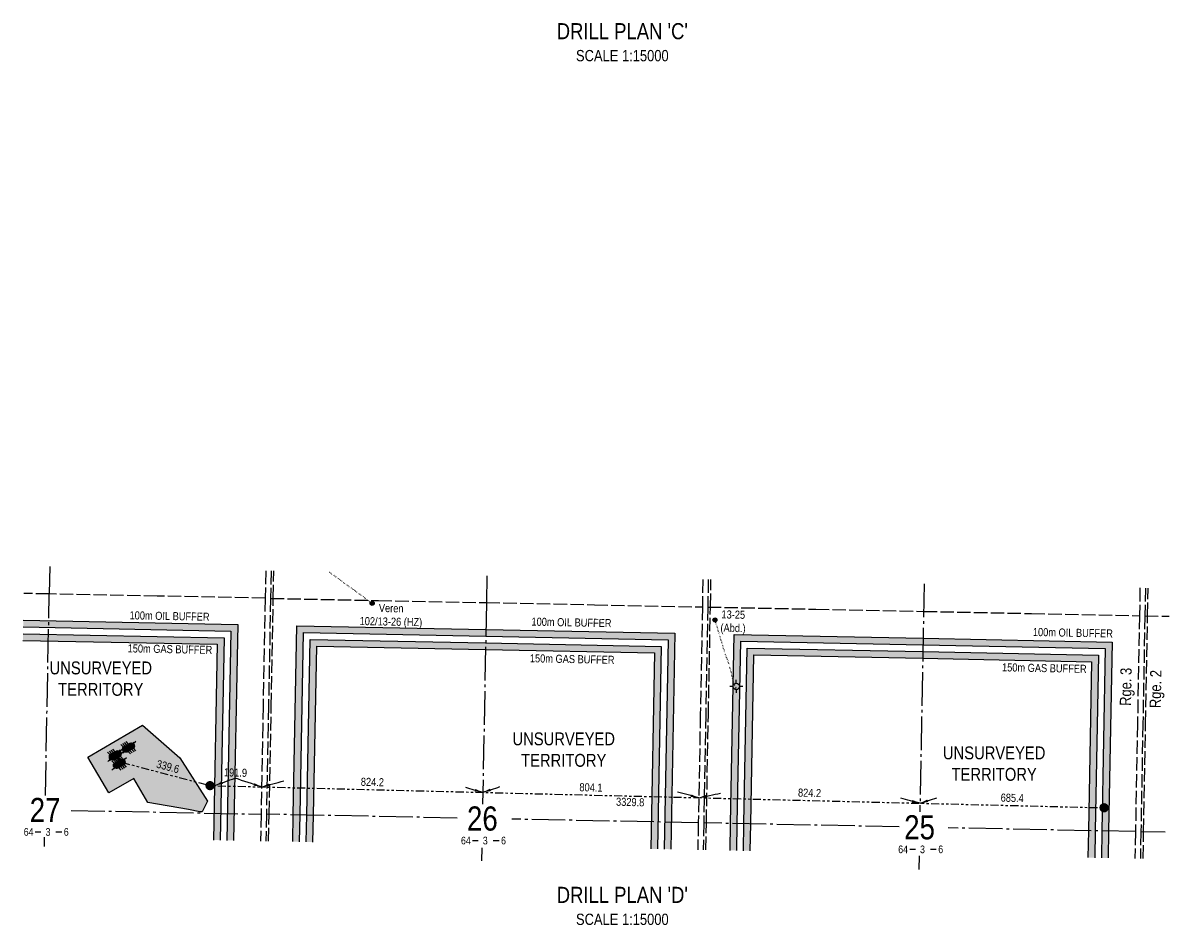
# Model space of a CAD drawing. Extents: x 398953 to 418778, y 6021401 to 6052343.
# Drawn here: x 408629 to 412895, y 6030375 to 6033736 of the extents above; entities that cross this region are included whole.
import ezdxf
from ezdxf.enums import TextEntityAlignment as Align

# ---------------------------------------------------------------- set-up
doc = ezdxf.new("R2010")
doc.units = 0
doc.header["$LTSCALE"] = 5
for name, pattern in [('foc-DOT', [1, 0.2, -0.8]), ('foc-DRILLPATH', [14.75, 6, -1.75, 1.75, -1.75, 1.75, -1.75]), ('foc-QUARTERLINE', [33, 25, -3, 2, -3]), ('foc-UNSURVEYED', [12.5, 10, -2.5])]:
    doc.linetypes.add(name, pattern=pattern)
for name, color, linetype in [('10', 1, 'Continuous'), ('9', 3, 'Continuous'), ('ABADATA-DRILL', 8, 'foc-DOT'), ('ABADATA-DRILL-T', 8, 'Continuous'), ('AS-DRILL', 8, 'foc-DOT'), ('AS-TARGET-GAS', 182, 'Continuous'), ('AS-TARGET-GAS-H', 181, 'Continuous'), ('AS-TARGET-OIL', 146, 'Continuous'), ('AS-TARGET-OIL-H', 131, 'Continuous'), ('D-TXT', 6, 'Continuous'), ('DETAIL-T', 7, 'Continuous'), ('DRILL-T', 8, 'Continuous'), ('L-BD', 7, 'Continuous'), ('L-MON', 1, 'Continuous'), ('L-SECLBL', 7, 'Continuous'), ('L-SECQ', 8, 'foc-QUARTERLINE'), ('L-USEC', 7, 'foc-UNSURVEYED'), ('P-BUFFER-PURPLE-T', 187, 'Continuous'), ('P-PDRILLPATH', 12, 'foc-DRILLPATH'), ('P-PROPOSED', 10, 'Continuous'), ('P-PROPOSED-H', 21, 'Continuous')]:
    doc.layers.add(name, color=color, linetype=linetype)
doc.styles.add('80CG', font='ARIALN.TTF', dxfattribs={"height": 10})
doc.styles.add('80L', font='ARIALN.TTF', dxfattribs={"height": 10})
doc.styles.add('SIMPLEX', font='ARIALN.TTF')
doc.dimstyles.new('Compass 5 000', dxfattribs={"dimscale": 5, "dimtxt": 9, "dimasz": 2, "dimexe": 0.2, "dimexo": 0.0625, "dimgap": 0.5, "dimtad": 0, "dimtih": 1, "dimtoh": 1, "dimzin": 0, "dimdsep": 46, "dimtxsty": '80CG', "dimcen": 0.1, "dimse1": 1, "dimse2": 1, "dimclrd": 256, "dimclrt": 256, "dimaunit": 1, "dimadec": 4, "dimazin": 0, "dimtfac": 0.06, "dimtofl": 0, "dimtmove": 0, "dimatfit": 1, "dimfxl": 0.2, "dimtolj": 1, "dimtzin": 0, "dimlwd": -1, "dimarcsym": 0})

# ---------------------------------------------------------------- blocks, each defined once
blk = doc.blocks.new('L-SECLBL')
at = {"layer": '9', "color": 7}
for p, q in [((-5.1, -27.8), (-12.3, -27.8)), ((20.7, -27.8), (13.5, -27.8))]:
    blk.add_line(p, q, dxfattribs=at)
at = {"layer": '10', "color": 2, "style": 'SIMPLEX'}
blk.add_attdef('SEC', text='', height=30, dxfattribs=at).set_placement((0, 0), align=Align.MIDDLE)
at = {"layer": '10', "color": 5, "style": '80L'}
blk.add_attdef('TWP', text='', height=9.5, dxfattribs=at).set_placement((-14.4, -27.4), align=Align.MIDDLE_RIGHT)
blk.add_attdef('RGE', text='', height=9.5, dxfattribs=at).set_placement((3.6, -27.4), align=Align.MIDDLE_CENTER)
blk.add_attdef('MER', text='', height=9.5, dxfattribs=at).set_placement((23.2, -27.4), align=Align.MIDDLE_LEFT)
blk = doc.blocks.new('BH-Existing')
at = {"layer": 'ABADATA-DRILL-T'}
h = blk.add_hatch(color=256, dxfattribs=at)
h.dxf.hatch_style = 1
edge = h.paths.add_edge_path()
edge.add_arc((0, 0), 0.5, 0, 360)
blk.add_circle((0, 0), 0.5, dxfattribs=at)
blk = doc.blocks.new('GABD')
for p, q in [((-0.81, 0), (-1.62, 0)), ((0, 0.81), (0, 1.62)), ((1.62, 0), (0.81, 0)), ((0, -0.81), (0, -1.62))]:
    blk.add_line(p, q)
blk.add_circle((0, 0), 0.8)
blk = doc.blocks.new('plbh')
at = {"layer": 'L-MON'}
h = blk.add_hatch(color=255, dxfattribs=at)
h.dxf.hatch_style = 1
edge = h.paths.add_edge_path()
edge.add_arc((0, 0), 1.16, 0, 360)
h = blk.add_hatch(color=256, dxfattribs=at)
h.dxf.hatch_style = 1
h.paths.add_polyline_path([(-0.96, 0, 1), (0.96, 0, 1)])
h.paths.add_polyline_path([(0.91, 0, -1), (-0.91, 0, -1)], flags=16)
h.paths.add_polyline_path([(0.45, 0, -1), (-0.45, 0, -1)], flags=0)
h = blk.add_hatch(color=256, dxfattribs=at)
h.dxf.hatch_style = 1
h.paths.add_polyline_path([(-0.45, 0, 1), (0.45, 0, 1)])
h.paths.add_polyline_path([(0.4, 0, -1), (-0.4, 0, -1)], flags=16)
at = {"layer": 'L-MON', "color": 240}
for radius in [0.96, 0.91, 0.45, 0.4]:
    blk.add_circle((0, 0), radius, dxfattribs=at)
blk = doc.blocks.new('WC')
at = {"layer": 'L-MON'}
h = blk.add_hatch(color=255, dxfattribs=at)
h.dxf.hatch_style = 1
edge = h.paths.add_edge_path()
edge.add_arc((0, 0), 0.9, 0, 360)
at = {"layer": 'L-MON', "color": 240, "flags": 128}
for points in [[(-0.62, 0.5), (-1.23, 1.12)], [(0.52, 0.61), (1.13, 1.21)], [(-1.18, -1.18), (-0.56, -0.57)], [(1.16, -1.18), (0.56, -0.57)]]:
    blk.add_lwpolyline(points, dxfattribs=at)
at = {"layer": 'L-MON', "color": 240}
for radius in [0.8, 0.373]:
    blk.add_circle((0, 0), radius, dxfattribs=at)

msp = doc.modelspace()

# ---------------------------------------------------------------- hatches: boundary and pattern name
at = {"layer": 'AS-TARGET-GAS-H'}
h = msp.add_hatch(color=256, dxfattribs=at)
h.dxf.hatch_style = 1
h.paths.add_polyline_path([(409338.446, 6030691.986), (409363.43, 6030691.486), (409377.893, 6031445.752), (408629.583, 6031460.612), (408629.093, 6031435.628), (409352.429, 6031421.264)])
h = msp.add_hatch(color=256, dxfattribs=at)
h.dxf.hatch_style = 1
h.paths.add_polyline_path([(409708.336, 6030684.58), (409710.258, 6030784.841), (409722.321, 6031413.919), (410350.774, 6031401.441), (410979.49, 6031388.975), (410965.755, 6030659.402), (410990.74, 6030658.902), (411004.945, 6031413.465), (410351.27, 6031426.426), (409697.816, 6031439.4), (409685.274, 6030785.32), (409683.352, 6030685.08)])
h = msp.add_hatch(color=256, dxfattribs=at)
h.dxf.hatch_style = 1
h.paths.add_polyline_path([(411335.645, 6030651.996), (411337.539, 6030752.639), (411349.381, 6031381.598), (411977.631, 6031368.914), (412606.426, 6031356.238), (412594.794, 6030726.521), (412592.952, 6030626.821), (412617.936, 6030626.321), (412619.778, 6030726.06), (412631.872, 6031380.719), (411978.135, 6031393.898), (411324.867, 6031407.087), (411312.555, 6030753.109), (411310.661, 6030652.496)])
at = {"layer": 'AS-TARGET-OIL-H'}
h = msp.add_hatch(color=256, dxfattribs=at)
h.dxf.hatch_style = 1
h.paths.add_polyline_path([(409388.414, 6030690.986), (409413.398, 6030690.486), (409428.819, 6031494.729), (408630.563, 6031510.581), (408630.073, 6031485.596), (409403.356, 6031470.241)])
h = msp.add_hatch(color=256, dxfattribs=at)
h.dxf.hatch_style = 1
h.paths.add_polyline_path([(409658.368, 6030685.581), (409660.289, 6030785.799), (409673.311, 6031464.88), (410351.766, 6031451.41), (411030.399, 6031437.954), (411015.724, 6030658.402), (411040.708, 6030657.902), (411055.854, 6031462.443), (410352.263, 6031476.394), (409648.806, 6031490.361), (409635.305, 6030786.278), (409633.384, 6030686.081)])
h = msp.add_hatch(color=256, dxfattribs=at)
h.dxf.hatch_style = 1
h.paths.add_polyline_path([(411285.677, 6030652.997), (411287.57, 6030753.58), (411300.353, 6031432.576), (411978.64, 6031418.882), (412657.318, 6031405.2), (412644.763, 6030725.598), (412642.92, 6030625.82), (412667.904, 6030625.32), (412669.748, 6030725.136), (412682.763, 6031429.681), (411979.144, 6031443.866), (411275.84, 6031458.065), (411262.585, 6030754.05), (411260.692, 6030653.497)])
at = {"layer": 'P-PROPOSED-H'}
h = msp.add_hatch(color=256, dxfattribs=at)
h.dxf.hatch_style = 1
h.paths.add_polyline_path([(409041.737, 6030921.842), (408948.22, 6030867.357), (408870.226, 6031001.226), (409073.621, 6031119.727), (409213.245, 6030998.728), (409316.302, 6030837.176), (409296.729, 6030797.372), (409287.628, 6030797.55), (409245.609, 6030805.323), (409094.394, 6030831.461)])

# ---------------------------------------------------------------- linework, layer by layer
at = {"layer": 'ABADATA-DRILL', "flags": 128}
msp.add_lwpolyline([(409770.115, 6031690.219), (409777.686, 6031684.478), (409789.128, 6031675.822), (409800.699, 6031667.093), (409812.116, 6031658.677), (409823.892, 6031650.224), (409835.511, 6031641.914), (409847.287, 6031633.461), (409858.954, 6031625.02), (409870.689, 6031616.518), (409882.309, 6031608.268), (409894.065, 6031599.785), (409905.399, 6031591.261), (409907.666, 6031589.556), (409928.906, 6031573.536)], dxfattribs=at)
at = {"layer": 'AS-DRILL', "flags": 128}
msp.add_lwpolyline([(411284.056, 6031264.444), (411284.042, 6031264.194), (411283.72, 6031263.05), (411283.059, 6031261.402), (411282.558, 6031259.251), (411282.517, 6031257.052), (411282.577, 6031254.93), (411282.557, 6031252.8), (411282.63, 6031251.389), (411282.478, 6031251.291), (411282.35, 6031251.394), (411282.202, 6031251.487), (411281.936, 6031251.692), (411281.574, 6031252.139), (411281.535, 6031252.209), (411281.507, 6031252.28), (411281.508, 6031252.35), (411281.513, 6031252.62), (411281.492, 6031253.08), (411281.354, 6031253.723), (411281.128, 6031254.497), (411280.886, 6031255.422), (411280.686, 6031256.466), (411280.508, 6031257.66), (411280.291, 6031258.904), (411280.046, 6031260.209), (411279.783, 6031261.634), (411279.462, 6031263.181), (411279.022, 6031264.789), (411278.463, 6031266.41), (411277.785, 6031268.133), (411277.049, 6031269.947), (411276.321, 6031271.641), (411275.623, 6031273.345), (411274.977, 6031275.157), (411274.391, 6031276.989), (411273.807, 6031278.9), (411273.197, 6031281.002), (411272.538, 6031283.175), (411271.83, 6031285.448), (411271.165, 6031287.801), (411270.52, 6031290.224), (411269.917, 6031292.716), (411269.356, 6031295.317), (411268.837, 6031298.007), (411268.31, 6031300.867), (411267.833, 6031303.677), (411267.448, 6031306.605), (411267.171, 6031309.38), (411266.874, 6031312.226), (411266.322, 6031315.268), (411265.451, 6031318.434), (411264.412, 6031321.665), (411263.314, 6031324.976), (411262.171, 6031328.548), (411261.129, 6031332.178), (411260.179, 6031335.867), (411259.149, 6031339.627), (411257.957, 6031343.75), (411256.754, 6031347.864), (411255.493, 6031352.038), (411254.138, 6031356.044), (411252.692, 6031359.952), (411251.033, 6031364.304), (411249.385, 6031368.646), (411247.783, 6031372.827), (411246.182, 6031376.998), (411244.619, 6031381.128), (411243.195, 6031385.156), (411241.831, 6031389.212), (411240.508, 6031393.308), (411239.2, 6031397.643), (411237.971, 6031401.987), (411236.658, 6031406.593), (411235.417, 6031410.817), (411234.222, 6031414.78), (411233.015, 6031418.654), (411231.845, 6031422.386), (411230.685, 6031426.139), (411229.537, 6031429.941), (411228.457, 6031433.682), (411227.397, 6031437.403), (411226.271, 6031441.315), (411225.105, 6031445.268), (411223.872, 6031449.382), (411222.584, 6031453.707), (411221.249, 6031458.243), (411219.905, 6031462.789), (411218.588, 6031467.254), (411217.318, 6031471.479), (411216.12, 6031475.302), (411215.014, 6031478.724), (411213.955, 6031481.964), (411212.991, 6031484.933), (411212.104, 6031487.74), (411211.277, 6031490.566), (411210.518, 6031493.311), (411209.806, 6031495.835), (411209.11, 6031498.209), (411207.925, 6031502.172), (411206.943, 6031505.271), (411206.063, 6031507.918), (411205.997, 6031508.119), (411205.269, 6031510.373), (411204.731, 6031512.054)], dxfattribs=at)
at = {"layer": 'AS-TARGET-GAS-H', "flags": 128}
for points in [[(408629.583, 6031460.612), (409377.893, 6031445.752), (409363.43, 6030691.486)], [(409683.352, 6030685.08), (409685.274, 6030785.32), (409697.816, 6031439.4), (410351.27, 6031426.426), (411004.945, 6031413.465), (410990.74, 6030658.902)], [(408629.093, 6031435.628), (409352.429, 6031421.264), (409338.446, 6030691.986)], [(409708.336, 6030684.58), (409710.258, 6030784.841), (409722.321, 6031413.919), (410350.774, 6031401.441), (410979.49, 6031388.975), (410965.755, 6030659.402)], [(411310.661, 6030652.496), (411312.555, 6030753.109), (411324.867, 6031407.087), (411978.135, 6031393.898), (412631.872, 6031380.719), (412619.778, 6030726.06), (412617.936, 6030626.321)], [(411335.645, 6030651.996), (411337.539, 6030752.639), (411349.381, 6031381.598), (411977.631, 6031368.914), (412606.426, 6031356.238), (412594.794, 6030726.521), (412592.952, 6030626.821)]]:
    msp.add_lwpolyline(points, dxfattribs=at)
at = {"layer": 'AS-TARGET-OIL-H', "flags": 128}
for points in [[(408630.073, 6031485.596), (409403.356, 6031470.241), (409388.414, 6030690.986)], [(408630.563, 6031510.581), (409428.819, 6031494.729), (409413.398, 6030690.486)], [(409633.384, 6030686.081), (409635.305, 6030786.278), (409648.806, 6031490.361), (410352.263, 6031476.394), (411055.854, 6031462.443), (411040.708, 6030657.902)], [(409658.368, 6030685.581), (409660.289, 6030785.799), (409673.311, 6031464.88), (410351.766, 6031451.41), (411030.399, 6031437.954), (411015.724, 6030658.402)], [(411260.692, 6030653.497), (411262.585, 6030754.05), (411275.84, 6031458.065), (411979.144, 6031443.866), (412682.763, 6031429.681), (412669.748, 6030725.136), (412667.904, 6030625.32)], [(411285.677, 6030652.997), (411287.57, 6030753.58), (411300.353, 6031432.576), (411978.64, 6031418.882), (412657.318, 6031405.2), (412644.763, 6030725.598), (412642.92, 6030625.82)]]:
    msp.add_lwpolyline(points, dxfattribs=at)
at = {"layer": 'L-SECQ'}
for p, q in [((408729.178, 6031710.63), (408727.202, 6031608.635)), ((410356.153, 6031676.269), (410354.247, 6031576.331)), ((411983.083, 6031646.827), (411967.244, 6030797.405)), ((410354.247, 6031576.331), (410339.983, 6030825.266)), ((410245.391, 6030774.122), (409535.367, 6030788.195)), ((411142.534, 6030756.34), (410448.419, 6030770.097)), ((411889.62, 6030741.166), (411162.646, 6030755.931)), ((412769.687, 6030723.29), (412072.879, 6030737.443)), ((412879.817, 6030721.053), (412789.8, 6030722.882)), ((410336.908, 6030663.342), (410335.992, 6030615.096)), ((411964.182, 6030633.202), (411963.233, 6030582.301))]:
    msp.add_line(p, q, dxfattribs=at)
at = {"layer": 'L-SECQ', "flags": 128}
for points in [[(408712.682, 6030858.102), (408727.202, 6031608.635)], [(408808.657, 6030802.607), (409515.254, 6030788.593)], [(408709, 6030667.794), (408709.672, 6030702.551)]]:
    msp.add_lwpolyline(points, dxfattribs=at)
at = {"layer": 'L-USEC'}
for p, q in [((409532.632, 6031694.876), (409530.672, 6031592.683)), ((409552.745, 6031694.481), (409550.785, 6031592.297)), ((409560.829, 6031592.084), (409562.789, 6031694.285)), ((411159.603, 6031662.974), (411157.672, 6031560.4)), ((411179.717, 6031662.595), (411177.785, 6031560.022)), ((411187.828, 6031559.793), (411189.76, 6031662.383)), ((408727.202, 6031608.635), (408632.522, 6031610.515)), ((409128.937, 6031600.659), (408727.202, 6031608.635)), ((412786.457, 6031631.074), (412784.546, 6031527.606)), ((412806.57, 6031630.68), (412804.659, 6031527.244)), ((412814.702, 6031527.063), (412816.612, 6031630.483)), ((409530.672, 6031592.683), (409128.937, 6031600.659)), ((409530.672, 6031592.683), (409522.962, 6031190.638)), ((409550.785, 6031592.297), (409543.076, 6031190.253)), ((409550.785, 6031592.283), (409952.511, 6031584.306)), ((409553.119, 6031190.041), (409560.829, 6031592.084)), ((409952.511, 6031584.306), (410354.247, 6031576.331)), ((410354.247, 6031576.331), (410755.959, 6031568.365)), ((410755.959, 6031568.365), (411157.672, 6031560.4)), ((411157.672, 6031560.4), (411150.103, 6031158.371)), ((411177.785, 6031560.022), (411170.216, 6031157.992)), ((411177.785, 6031559.996), (411579.467, 6031551.899)), ((411180.259, 6031157.76), (411187.828, 6031559.793)), ((411579.467, 6031551.899), (411981.162, 6031543.802)), ((411981.162, 6031543.802), (412382.853, 6031535.705)), ((412382.853, 6031535.705), (412784.546, 6031527.606)), ((412784.546, 6031527.606), (412777.117, 6031125.448)), ((412804.659, 6031527.244), (412797.23, 6031125.077)), ((412804.659, 6031527.244), (412894.727, 6031525.623)), ((412807.273, 6031124.907), (412814.702, 6031527.063)), ((409522.962, 6031190.638), (409521.641, 6031121.751)), ((409543.076, 6031190.253), (409541.755, 6031121.365)), ((409545.41, 6030787.996), (409553.119, 6031190.041)), ((411150.103, 6031158.371), (411142.534, 6030756.34)), ((411170.216, 6031157.992), (411162.647, 6030755.961)), ((411172.69, 6030755.728), (411180.259, 6031157.76)), ((409521.641, 6031121.751), (409515.254, 6030788.593)), ((409541.755, 6031121.365), (409535.367, 6030788.208)), ((412777.117, 6031125.448), (412769.687, 6030723.29)), ((412797.23, 6031125.077), (412789.801, 6030722.919)), ((412799.844, 6030722.749), (412807.273, 6031124.907)), ((409515.254, 6030788.593), (409513.335, 6030688.485)), ((409535.367, 6030788.208), (409533.447, 6030688.082)), ((409543.491, 6030687.881), (409545.41, 6030787.996)), ((411142.534, 6030756.34), (411140.643, 6030655.901)), ((411162.647, 6030755.961), (411160.756, 6030655.498)), ((411170.799, 6030655.297), (411172.69, 6030755.728)), ((412769.687, 6030723.29), (412767.841, 6030623.319)), ((412789.801, 6030722.919), (412787.954, 6030622.916)), ((412797.996, 6030622.715), (412799.844, 6030722.749))]:
    msp.add_line(p, q, dxfattribs=at)
at = {"layer": 'P-PDRILLPATH', "flags": 128}
msp.add_lwpolyline([(408997.284, 6030981.686), (409325.413, 6030894.758), (412652.772, 6030812.225)], dxfattribs=at)
at = {"layer": 'P-PROPOSED', "flags": 128}
msp.add_lwpolyline([(409041.737, 6030921.842), (408948.22, 6030867.357), (408870.226, 6031001.226), (409073.621, 6031119.727), (409213.245, 6030998.728), (409316.302, 6030837.176), (409296.729, 6030797.372), (409287.628, 6030797.55), (409245.609, 6030805.323), (409094.394, 6030831.461)], close=True, dxfattribs=at)

# ---------------------------------------------------------------- block references
at = {"layer": 'ABADATA-DRILL-T', "xscale": 14.9999999999998, "yscale": 14.9999999999998, "zscale": 29.99999999999961}
for p in [(409928.934, 6031573.509), (411204.731, 6031512.054)]:
    msp.add_blockref('BH-Existing', p, dxfattribs=at)
at = {"layer": 'DRILL-T', "linetype": 'Continuous', "xscale": 14.99346164999996, "yscale": 14.99346164999996, "zscale": 14.99346164999996}
msp.add_blockref('GABD', (411284.056, 6031264.444), dxfattribs=at)
at = {"layer": 'L-MON', "color": 6, "xscale": 14.99346165, "yscale": 14.99346165, "zscale": 14.99346165}
for p in [(409018.863, 6031034.742), (409025.341, 6031038.515), (409031.819, 6031042.288), (408962.72, 6031002.041), (408969.198, 6031005.814), (408975.676, 6031009.587), (408982.154, 6031013.361), (409012.385, 6031030.969), (408977.85, 6030970.367), (408984.328, 6030974.14), (408990.806, 6030977.913), (408997.284, 6030981.686)]:
    msp.add_blockref('WC', p, dxfattribs=at)
at = {"layer": 'L-MON', "xscale": 14.99999999999995, "yscale": 14.99999999999995, "zscale": 4.99999999999998}
for p in [(409325.413, 6030894.758), (412652.772, 6030812.225)]:
    msp.add_blockref('plbh', p, dxfattribs=at)
at = {"layer": 'L-SECLBL'}
for p, xscale, yscale, zscale, values in [((408711.645, 6030804.531), 2.999999999999989, 2.999999999999989, 2.999999999999989, {'SEC': '27', 'TWP': '64', 'RGE': '3', 'MER': '6'}), ((410338.977, 6030772.267), 2.99869232999999, 2.99869232999999, 2.99869232999999, {'SEC': '26', 'TWP': '64', 'RGE': '3', 'MER': '6'}), ((411966.166, 6030739.596), 2.99869232999999, 2.99869232999999, 2.99869232999999, {'SEC': '25', 'TWP': '64', 'RGE': '3', 'MER': '6'})]:
    msp.add_blockref('L-SECLBL', p, dxfattribs=dict(at, xscale=xscale, yscale=yscale, zscale=zscale)).add_auto_attribs(values)

# ---------------------------------------------------------------- texts
at = {"layer": 'DETAIL-T', "color": 3, "char_height": 59.97385, "width": 1159.00318, "attachment_point": 5, "style": '80CG'}
for s, insert in [("\\pxqc;DRILL PLAN 'C'\\P{\\H0.7x;SCALE 1:15000}", (410859.911, 6033663.419)), ("\\pxqc;DRILL PLAN 'D'\\P{\\H0.7x;SCALE 1:15000}", (410859.911, 6030446.568))]:
    msp.add_mtext(s, dxfattribs=dict(at, insert=insert))
at = {"layer": 'DETAIL-T', "color": 3, "char_height": 47.95816, "attachment_point": 5, "style": '80L'}
for insert in [(408918.894, 6031292.894), (410641.809, 6031028.614), (412243.746, 6030976.443)]:
    msp.add_mtext_dynamic_manual_height_columns('\\pxqc;UNSURVEYED TERRITORY', width=303.92106, gutter_width=142.376, heights=[0], dxfattribs=dict(at, insert=insert))
at = {"layer": 'DRILL-T', "linetype": 'Continuous', "char_height": 30, "attachment_point": 1, "rotation": 358.876678, "style": '80L'}
for s, width, insert in [('\\pxqc;Veren\\P102/13-26 (HZ)', 310.28449, (409844.886, 6031573.713)), ('\\pxqc;13-25\\P(Abd.)', 91.79386, (411227.366, 6031547.852))]:
    msp.add_mtext_dynamic_manual_height_columns(s, width=width, gutter_width=150, heights=[0], dxfattribs=dict(at, insert=insert))
at = {"layer": 'L-BD', "style": '80L'}
for s, rotation, p in [('339.6', 345.161942, (409168.644, 6030965.76)), ('3329.8', 358.579106, (410889.122, 6030833.701))]:
    msp.add_text(s, height=29.9869, rotation=rotation, dxfattribs=at).set_placement(p, align=Align.MIDDLE_CENTER)
at = {"layer": 'P-BUFFER-PURPLE-T', "style": '80L'}
for s, p in [('191.9', (409420.274, 6030943.44)), ('824.2', (409929.718, 6030908.265)), ('804.1', (410743.264, 6030888.085)), ('824.2', (411556.77, 6030867.907)), ('685.4', (412311.011, 6030849.198))]:
    msp.add_text(s, height=29.9869, rotation=358.579106, dxfattribs=at).set_placement(p, align=Align.MIDDLE_CENTER)

# ---------------------------------------------------------------- leaders
at = {"layer": 'P-BUFFER-PURPLE-T', "path_type": 1}
for points in [[(409343.496, 6030895.629), (409418.52, 6030922.553)], [(409517.198, 6030890.001), (409418.52, 6030922.553)], [(409517.198, 6030890.001), (409600.161, 6030912.373)], [(410340.824, 6030869.571), (410276.852, 6030887.281)], [(410340.824, 6030869.571), (410404.517, 6030891.078)], [(411144.29, 6030849.642), (411064.707, 6030870.539)], [(411144.29, 6030849.642), (411225.275, 6030866.646)], [(411967.837, 6030829.214), (411895.955, 6030847.483)], [(411967.837, 6030829.214), (412030.377, 6030849.18)]]:
    msp.add_leader(points, dimstyle='Compass 5 000', override={"dimasz": 6}, dxfattribs=at)

# ---------------------------------------------------------------- next in the draw order: texts
at = {"layer": 'AS-TARGET-GAS', "char_height": 29.98692, "width": 317.7623, "attachment_point": 1, "rotation": 358.876678, "style": '80L', "bg_fill": 3, "box_fill_scale": 1.1, "bg_fill_color": 256, "bg_fill_transparency": 0}
for insert in [(409019.18, 6031421.27), (410516.165, 6031384.309), (412273.405, 6031350.664)]:
    msp.add_mtext('150m GAS BUFFER', dxfattribs=dict(at, insert=insert))
at = {"layer": 'AS-TARGET-OIL', "char_height": 29.98692, "attachment_point": 1, "rotation": 358.876678, "style": '80L', "bg_fill": 3, "box_fill_scale": 1.15, "bg_fill_color": 256, "bg_fill_true_color": 256, "bg_fill_transparency": 0}
for insert in [(409026.347, 6031544.324), (410522.164, 6031520.729), (412388.237, 6031482.098)]:
    msp.add_mtext_dynamic_manual_height_columns('100m OIL BUFFER', width=297.63269, gutter_width=142.376, heights=[0], dxfattribs=dict(at, insert=insert))
at = {"layer": 'D-TXT', "color": 3, "char_height": 41.9817, "attachment_point": 1, "rotation": 88.938294, "style": '80L', "bg_fill": 3, "box_fill_scale": 1.15, "bg_fill_color": 256, "bg_fill_true_color": 256, "bg_fill_transparency": 0}
for s, insert in [('Rge. 3', (412711.119, 6031192.365)), ('Rge. 2', (412821.91, 6031183.974))]:
    msp.add_mtext_dynamic_manual_height_columns(s, width=139.82424, gutter_width=142.438, heights=[0], dxfattribs=dict(at, insert=insert))

doc.saveas('drawing.dxf')
